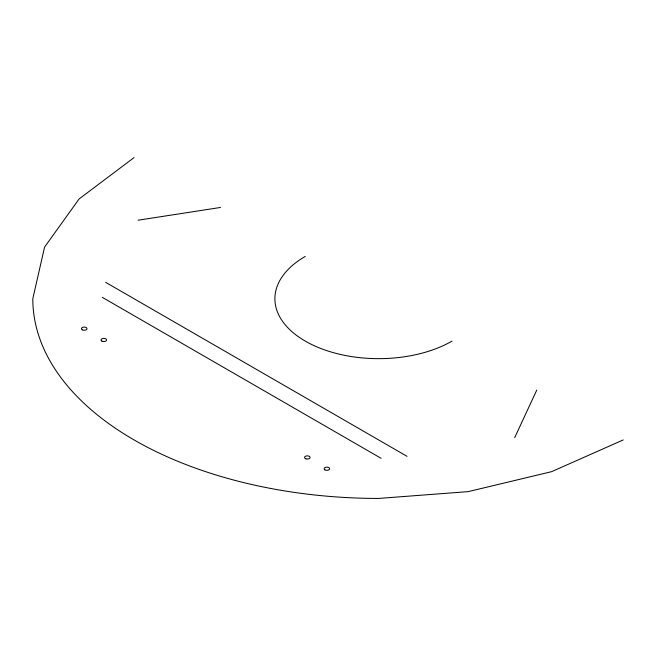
<?xml version="1.0" encoding="UTF-8"?>
<svg xmlns="http://www.w3.org/2000/svg" width="656" height="656" viewBox="0 0 656 656"><rect width="100%" height="100%" fill="white"/><g stroke="black" fill="none" stroke-linecap="round" stroke-linejoin="round"><path stroke-width="0.98" d="M514.698 437.642L536.78 390.058M134.095 157.571L79.138 198.924L44.583 247.082L32.8 298.759A345.851 199.67 0 0 0 378.651 498.429L468.163 491.631L551.573 471.68L623.2 439.946M138.088 220.211L220.514 207.46M105.706 282.367L407.04 456.338M102.295 297.34L381.103 458.314M452.017 341.112A103.755 59.901 0 0 1 305.286 341.112A103.755 59.901 0 0 1 305.286 256.398M82.271 329.788A2.763 1.599 0 0 0 86.895 329.074A2.763 1.599 0 0 0 83.509 327.114A2.763 1.599 0 0 0 82.271 329.788M101.836 341.079A2.763 1.599 0 0 0 106.461 340.366A2.763 1.599 0 0 0 103.074 338.406A2.763 1.599 0 0 0 101.836 341.079M305.917 458.831A2.763 1.599 0 0 0 310.067 457.445A2.763 1.599 0 0 0 305.917 456.068A2.763 1.599 0 0 0 305.917 458.831M324.909 469.868A2.763 1.599 0 0 0 329.533 469.155A2.763 1.599 0 0 0 326.147 467.203A2.763 1.599 0 0 0 324.909 469.868"/></g></svg>
